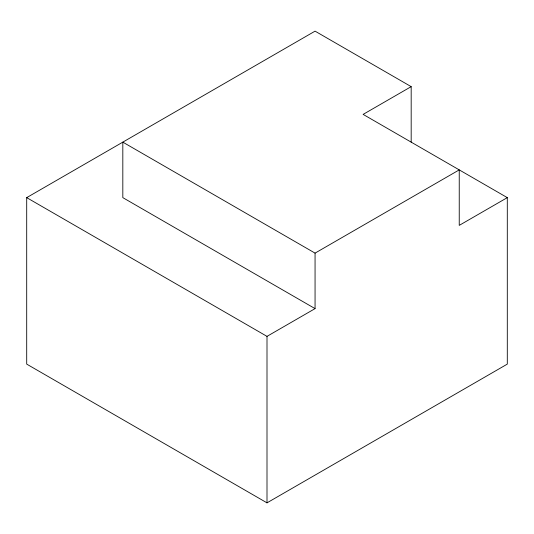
<?xml version="1.0" encoding="UTF-8"?>
<svg xmlns="http://www.w3.org/2000/svg" width="534" height="534" viewBox="0 0 534 534"><rect width="100%" height="100%" fill="white"/><g stroke="black" fill="none" stroke-linecap="round" stroke-linejoin="round"><path stroke-width="0.8" d="M411.18 86.642L363.12 114.389L507.3 197.633L507.3 364.115L267 502.854L26.7 364.115L26.7 197.633L315.06 31.146L411.18 86.642L411.18 142.137M315.06 253.123L315.06 308.619L122.82 197.633L122.82 142.137L315.06 253.123L459.24 169.885L459.24 225.381L507.3 197.633M26.7 197.633L267 336.367L315.06 308.619M267 336.367L267 502.854"/></g></svg>
